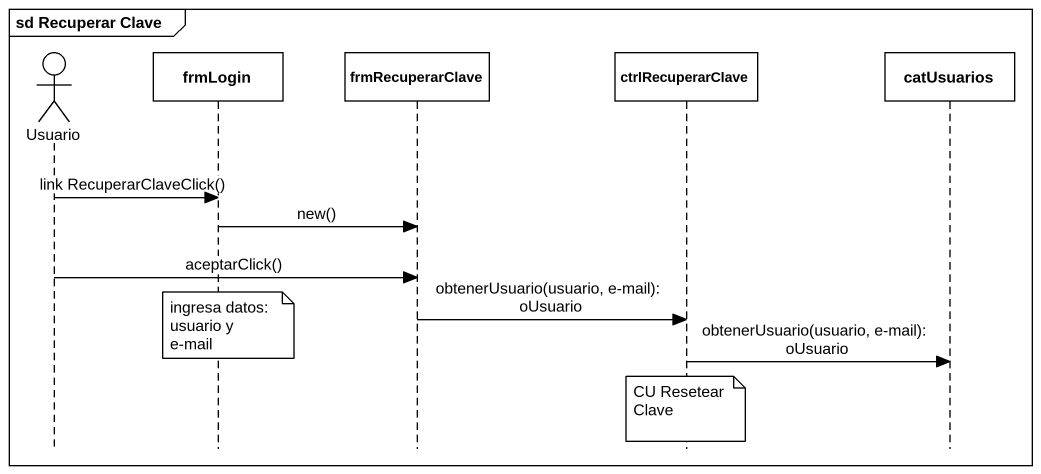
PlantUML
@startuml
mainframe sd Recuperar Clave
hide footbox
actor Usuario
participant frmLogin
participant frmRecuperarClave
participant ctrlRecuperarClave
participant catUsuarios

Usuario -> frmLogin : link RecuperarClaveClick()
frmLogin -> frmRecuperarClave : new()
Usuario -> frmRecuperarClave : aceptarClick()
frmRecuperarClave -> ctrlRecuperarClave : obtenerUsuario(usuario, e-mail): oUsuario
note over frmLogin
  ingresa datos:
  usuario y e-mail
end note
ctrlRecuperarClave -> catUsuarios : obtenerUsuario(usuario, e-mail): oUsuario
note over ctrlRecuperarClave
  CU Resetear
  Clave
end note
@enduml
